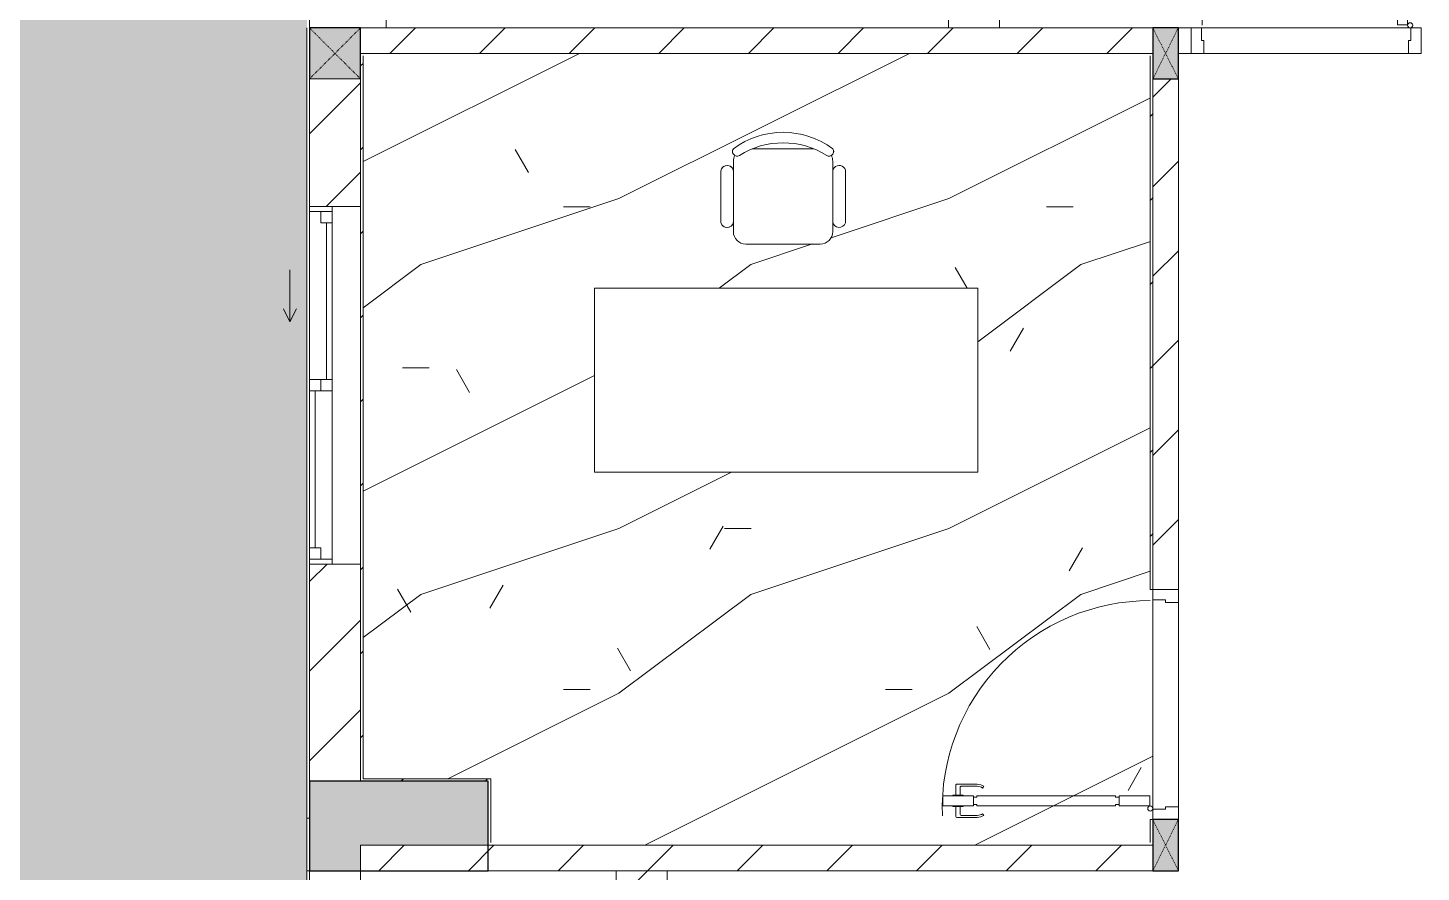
# Model space of a CAD drawing. Header units: millimetres. Extents: x 5121 to 246734, y -48180 to 129206.
# Drawn here: x 32551 to 38003, y 40231 to 43537 of the extents above; entities that cross this region are included whole.
import ezdxf

# ---------------------------------------------------------------- set-up
doc = ezdxf.new("R2010")
doc.units = ezdxf.units.MM
doc.linetypes.add('Dash', pattern=[6, 3, -3])
doc.linetypes.add('Grid Line', pattern=[22.225, 12.7, -3.175, 3.175, -3.175])
for name, color, linetype, lineweight in [('0-1', 7, 'Continuous', 5), ('A-DETL-GENF-1', 50, 'Continuous', 9), ('A-DOOR-1', 253, 'Continuous', 9), ('A-DOOR-2', 50, 'Continuous', 9), ('A-FLOR-1', 50, 'Continuous', 9), ('A-FLOR-PATT', 8, 'Continuous', 9), ('A-FLOR-PATT-1', 9, 'Continuous', 9), ('A-GLAZ', 151, 'Continuous', 9), ('A-WALL', 113, 'Continuous', 9), ('A-WALL-1', 250, 'Continuous', 18), ('A-WALL-2', 50, 'Continuous', 9), ('A-WALL-FNSH-1', 50, 'Continuous', 9), ('A-WALL-PATT-1', 9, 'Continuous', 9), ('A-WALL-PATT-2', 50, 'Continuous', 9), ('A-WALL-PATT-3', 111, 'Continuous', 9), ('I-FURN', 30, 'Continuous', 9), ('I-FURN-1', 253, 'Continuous', 9), ('S-BEAM-1', 50, 'Continuous', 9), ('S-COLS', 52, 'Continuous', 9), ('S-COLS-1', 7, 'Continuous', 5), ('S-COLS-2', 10, 'Continuous', 25), ('S-COLS-3', 50, 'Continuous', 9), ('S-COLS-4', 253, 'Continuous', 9), ('S-COLS-5', 52, 'Continuous', 25), ('S-COLS-6', 52, 'Dash', 9), ('S-COLS-HDLN', 52, 'Dash', 9), ('S-COLS-HDLN-1', 50, 'Dash', 9), ('S-GRID-1', 1, 'Grid Line', 9)]:
    doc.layers.add(name, color=color, linetype=linetype, lineweight=lineweight)
pattern_1 = [(45, (0, 0), (-175.3625, 175.3625), [])]
pattern_2 = [(45, (0, 0), (-164.4023, 164.4023), [])]

# ---------------------------------------------------------------- blocks, each defined once
blk = doc.blocks.new('NCV_TKTC_KET CAU_rvt-1-TKCS_MB TỔNG THỂ TẦNG 1')
at = {"layer": 'S-COLS-1'}
blk.add_hatch(color=256, dxfattribs=at).paths.add_polyline_path([(33652.6, 40236.9), (33852.6, 40236.9), (33852.6, 40336.9), (34352.6, 40336.9), (34352.6, 40586.9), (33652.6, 40586.9), (33652.6, 40386.3)])
at = {"layer": 'S-BEAM-1'}
blk.add_line((33952.6, 43536.9), (33952.6, 45161.9), dxfattribs=at)
at = {"layer": 'S-COLS-2'}
for p, q in [((33652.6, 40586.9), (33652.6, 40236.9)), ((34352.6, 40586.9), (33652.6, 40586.9)), ((34352.6, 40236.9), (34352.6, 40586.9)), ((33652.6, 40236.9), (34352.6, 40236.9))]:
    blk.add_line(p, q, dxfattribs=at)
blk = doc.blocks.new('DOOR_CW_01 CANH MO-PANEL KINH - DIW_01-900x2200-CỬA GỖ VÂN LAMINATE-553393-TKCS_MB TỔNG THỂ TẦNG 1')
at = {"layer": 'A-DETL-GENF-1'}
for p, q in [((-399, 820.5), (-438, 820.5)), ((-399, 831.8), (-397, 831.8)), ((-399, 792.2), (-399, 831.8)), ((-397, 872), (-357, 872)), ((-397, 752), (-397, 872)), ((-397, 792.2), (-397, 831.8)), ((-357, 872), (-357, 752)), ((-357, 792.2), (-357, 831.8)), ((-355, 831.8), (-357, 831.8)), ((-355, 792.2), (-355, 831.8)), ((-355, 820.5), (-316, 820.5)), ((-442, 737), (-442, 816.5)), ((-434, 799.5), (-434, 737)), ((-399, 803.5), (-430, 803.5)), ((-397, 792.2), (-399, 792.2)), ((-357, 792.2), (-355, 792.2)), ((-355, 803.5), (-324, 803.5)), ((-320, 799.5), (-320, 737)), ((-312, 737), (-312, 816.5)), ((-433.9, 711.2), (-427.3, 715.8)), ((-357, 752), (-397, 752)), ((-397, 738), (-391, 738)), ((-397, 738), (-397, 196)), ((-363, 752), (-391, 752)), ((-391, 752), (-391, 738)), ((-363, 738), (-363, 752)), ((-357, 738), (-363, 738)), ((-357, 196), (-357, 738)), ((-320.1, 711.2), (-326.7, 715.8)), ((-397, 196), (-391, 196)), ((-357, 182), (-397, 182)), ((-397, 182), (-397, 62)), ((-391, 196), (-391, 182)), ((-391, 182), (-363, 182)), ((-357, 196), (-363, 196)), ((-363, 182), (-363, 196)), ((-357, 62), (-357, 182)), ((-397, 62), (-357, 62))]:
    blk.add_line(p, q, dxfattribs=at)
blk.add_circle((-407, 60), 10, dxfattribs=at)
for centre, radius, start, end in [((-407, 60), 814, 360, 92), ((-438, 816.5), 4, 90, 180), ((-316, 816.5), 4, 0, 90), ((-430, 799.5), 4, 90, 180), ((-324, 799.5), 4, 360, 90), ((-397, 737), 45, 180, 215), ((-397, 737), 37, 180, 215), ((-357, 737), 37, 325, 0), ((-357, 737), 45, 325, 0)]:
    blk.add_arc(centre, radius, start, end, dxfattribs=at)
at = {"layer": 'A-DOOR-2'}
for p, q in [((-410, 50), (-450, 50)), ((-450, 50), (-450, -50)), ((-410, 0), (-410, 50)), ((-400, 0), (-410, 0)), ((-407, 50), (-382, 50)), ((-400, -50), (-400, 0)), ((410, 0), (400, 0)), ((400, 0), (400, -50)), ((450, 50), (410, 50)), ((410, 50), (410, 0)), ((450, -50), (450, 50)), ((-450, -50), (-400, -50)), ((400, -50), (450, -50))]:
    blk.add_line(p, q, dxfattribs=at)
blk = doc.blocks.new('BAN LV A - BAN LV A_dwg_ban hoc2-348006-TKCS_MB TỔNG THỂ TẦNG 1')
at = {"layer": 'I-FURN'}
for p, q in [((145.8, 437.4), (-145.8, 437.4)), ((-194.4, 388.8), (-194.4, 113.4)), ((194.4, 113.4), (194.4, 388.8)), ((-243, 354.4), (-243, 162)), ((194.4, 351.4), (194.4, 150.8)), ((243.7, 162), (243.7, 354.4)), ((-120.5, 64.8), (120.5, 64.8))]:
    blk.add_line(p, q, dxfattribs=at)
at = {"layer": 'I-FURN', "flags": 128}
blk.add_lwpolyline([(-737.8, 610.5), (-737.8, 1330.5), (-154.9, 1330.5), (762.2, 1330.5), (762.2, 610.5)], close=True, dxfattribs=at)
at = {"layer": 'I-FURN'}
for centre, radius, start, end in [((-145.8, 388.8), 48.6, 90, 180), ((145.8, 388.8), 48.6, 360, 90), ((-218.7, 347.3), 25.3, 343.7398, 163.7398), ((219.4, 347.3), 25.3, 16.2602, 170.7054), ((-218.7, 154.9), 25.3, 163.7398, 16.2602), ((-145.8, 113.4), 48.6, 180, 207.5844), ((145.8, 113.4), 48.6, 332.4156, 0), ((219.4, 154.9), 25.3, 189.2946, 16.2602), ((-180.2, 75.4), 17.8, 57.9726, 216.6901), ((0, 324), 324, 233.1301, 306.8699), ((0, 359.3), 318.2, 237.5758, 302.4242), ((180.2, 75.4), 17.8, 323.3099, 122.0274)]:
    blk.add_arc(centre, radius, start, end, dxfattribs=at)
blk = doc.blocks.new('BAN LV A - BAN LV A_dwg-348005-TKCS_MB TỔNG THỂ TẦNG 1')
at = {"extrusion": (0, 0, -1), "zscale": -1, "rotation": 180}
blk.add_blockref('BAN LV A - BAN LV A_dwg_ban hoc2-348006-TKCS_MB TỔNG THỂ TẦNG 1', (-729, 1383.7), dxfattribs=at)
blk = doc.blocks.new('BAN LV A - BAN LV A-348231-TKCS_MB TỔNG THỂ TẦNG 1')
at = {"layer": 'I-FURN-1'}
for p, q in [((534.6, 1270.3), (534.6, 1235.9)), ((923.4, 1232.9), (923.4, 1270.3)), ((486, 1221.7), (486, 1029.3)), ((972.7, 1029.3), (972.7, 1221.7)), ((534.6, 1029.3), (534.6, 994.9)), ((923.4, 994.9), (923.4, 1032.3)), ((583.2, 946.3), (874.8, 946.3)), ((1491.2, 773.2), (-8.8, 773.2)), ((-8.8, 773.2), (-8.8, 53.2)), ((1491.2, 53.2), (1491.2, 773.2)), ((-8.8, 53.2), (1491.2, 53.2))]:
    blk.add_line(p, q, dxfattribs=at)
for centre, radius, start, end in [((729, 1059.7), 324, 53.1301, 126.8699), ((548.9, 1308.3), 17.8, 143.3099, 240.596), ((909.2, 1308.3), 17.8, 299.404, 36.6901), ((510.3, 1228.8), 25.3, 16.2602, 196.2602), ((583.2, 1270.3), 48.6, 152.4156, 180), ((874.8, 1270.3), 48.6, 360, 27.5844), ((948.4, 1228.8), 25.3, 343.7398, 170.7054), ((510.3, 1036.4), 25.3, 196.2602, 343.7398), ((583.2, 994.9), 48.6, 180, 270), ((874.8, 994.9), 48.6, 270, 360), ((948.4, 1036.4), 25.3, 189.2946, 343.7398)]:
    blk.add_arc(centre, radius, start, end, dxfattribs=at)
blk.add_blockref('BAN LV A - BAN LV A_dwg-348005-TKCS_MB TỔNG THỂ TẦNG 1', (0, 0))
blk = doc.blocks.new('G1_SOF - BO TRU - 100x200-V74-TKCS_MB TỔNG THỂ TẦNG 1')
at = {"layer": 'S-COLS-3'}
blk.add_hatch(color=256, dxfattribs=at).paths.add_polyline_path([(50, -100), (50, 100), (-50, 100), (-50, -100), (-44.8, -100)])
at = {"layer": 'S-COLS-2'}
for p, q in [((50, 100), (-50, 100)), ((-50, 100), (-50, -100)), ((50, -100), (50, 100)), ((-50, -100), (50, -100))]:
    blk.add_line(p, q, dxfattribs=at)
at = {"layer": 'S-COLS-HDLN-1'}
for p, q in [((50, 100), (-50, -100)), ((-50, 100), (50, -100))]:
    blk.add_line(p, q, dxfattribs=at)
blk = doc.blocks.new('DOOR_CW_01 CANH MO-PANEL KINH - DIG_01-900x2200-CỬA NHÔM KÍNH-400860-TKCS_MB TỔNG THỂ TẦNG 1')
at = {"layer": 'A-DETL-GENF-1'}
for p, q in [((-397, -182), (-397, -62)), ((-397, -62), (-357, -62)), ((-357, -62), (-357, -182)), ((-357, -182), (-397, -182)), ((-397, -196), (-391, -196)), ((-397, -738), (-397, -196)), ((-391, -196), (-391, -182)), ((-391, -182), (-363, -182)), ((-363, -182), (-363, -196)), ((-357, -196), (-363, -196)), ((-357, -196), (-357, -738)), ((-442, -737), (-442, -816.5)), ((-434, -799.5), (-434, -737)), ((-433.9, -711.2), (-427.3, -715.8)), ((-397, -738), (-391, -738)), ((-357, -752), (-397, -752)), ((-397, -752), (-397, -872)), ((-391, -752), (-391, -738)), ((-363, -752), (-391, -752)), ((-357, -738), (-363, -738)), ((-363, -738), (-363, -752)), ((-357, -872), (-357, -752)), ((-320.1, -711.2), (-326.7, -715.8)), ((-320, -799.5), (-320, -737)), ((-312, -737), (-312, -816.5)), ((-399, -803.5), (-430, -803.5)), ((-399, -792.2), (-399, -831.8)), ((-397, -792.2), (-399, -792.2)), ((-397, -792.2), (-397, -831.8)), ((-357, -792.2), (-357, -831.8)), ((-357, -792.2), (-355, -792.2)), ((-355, -792.2), (-355, -831.8)), ((-355, -803.5), (-324, -803.5)), ((-399, -820.5), (-438, -820.5)), ((-399, -831.8), (-397, -831.8)), ((-397, -872), (-357, -872)), ((-355, -831.8), (-357, -831.8)), ((-355, -820.5), (-316, -820.5))]:
    blk.add_line(p, q, dxfattribs=at)
blk.add_circle((-407, -60), 10, dxfattribs=at)
for centre, radius, start, end in [((-407, -60), 814, 268, 0), ((-397, -737), 45, 145, 180), ((-397, -737), 37, 145, 180), ((-357, -737), 37, 0, 35), ((-357, -737), 45, 360, 35), ((-438, -816.5), 4, 180, 270), ((-430, -799.5), 4, 180, 270), ((-324, -799.5), 4, 270, 0), ((-316, -816.5), 4, 270, 0)]:
    blk.add_arc(centre, radius, start, end, dxfattribs=at)
at = {"layer": 'A-DOOR-2'}
for p, q in [((-450, -50), (-450, 50)), ((-450, 50), (-400, 50)), ((-400, 50), (-400, 0)), ((400, 0), (400, 50)), ((400, 50), (450, 50)), ((450, 50), (450, -50)), ((-410, -50), (-450, -50)), ((-410, 0), (-410, -50)), ((-400, 0), (-410, 0)), ((-407, -50), (-382, -50)), ((410, 0), (400, 0)), ((410, -50), (410, 0)), ((450, -50), (410, -50))]:
    blk.add_line(p, q, dxfattribs=at)
blk = doc.blocks.new('NCV_TKTC_TANG 1_rvt-1-TKCS_MB TỔNG THỂ TẦNG 1')
at = {"layer": 'A-FLOR-PATT-1'}
h = blk.add_hatch(dxfattribs=at)
h.set_pattern_fill('FP_7', color=256, style=0, pattern_type=2)
h.set_pattern_definition([(0, (0, 0), (2519.68, 629.92), [103.937, -1785.823, 103.937, -1785.823, -10078.72]), (0, (0, 0), (2519.68, 629.92), [-3779.52, 103.937, -3675.583, 103.937, -1785.823, -4409.44]), (0, (0, 0), (2519.68, 629.92), [-9448.8, 103.937, -1155.903, 103.937, -3045.663]), (120, (944.9, 314.96), (-1805.367, 1867.147), [103.94, -1785.82, 103.94, -11864.54]), (120, (944.9, 314.96), (-1805.367, 1867.147), [-1993.697, -1785.823, 103.937, -3675.583, -6299.2]), (120, (944.9, 314.96), (-1805.367, 1867.147), [-7559.04, 103.937, -1785.823, 103.937, -4305.503]), (120, (944.9, 314.96), (-1805.367, 1867.147), [-9552.74, -1155.9, 103.94, -3045.66]), (240, (1259.84, 1574.8), (-714.313, -2497.067), [103.94, -1785.82, 103.94, -11864.54]), (240, (1259.84, 1574.8), (-714.313, -2497.067), [-1993.697, -1785.823, 103.937, -3675.583, -6299.2]), (240, (1259.84, 1574.8), (-714.313, -2497.067), [-7559.04, 103.937, -1785.823, 103.937, -4305.503]), (240, (1259.84, 1574.8), (-714.313, -2497.067), [-9552.74, -1155.9, 103.94, -3045.66])])
h.paths.add_polyline_path([(34494, 40336.9), (36952.6, 40336.9), (36952.6, 40346.9), (36942.6, 40346.9), (36942.6, 40437.3), (36952.6, 40437.3), (36952.6, 41337.3), (36942.6, 41337.3), (36943.4, 43426.9), (36952.6, 43426.9), (36952.6, 43436.9), (33852.6, 43436.9), (33854.3, 43426.9), (33862.6, 43426.9), (33862.6, 40596.9), (34362.6, 40596.9), (34362.6, 40346.9), (34352.6, 40346.9), (34352.6, 40336.9), (34473.2, 40336.9)])
h.paths.add_polyline_path([(35081.4, 41797.3), (34768.1, 41797.3), (34768.1, 42517.3), (36268.1, 42517.3), (36268.1, 41797.3), (35126.7, 41797.3)])
h.paths.add_polyline_path([(35651.7, 42690.5), (35347.6, 42692.1), (35329.2, 42703.6), (35318.1, 42714.8), (35311.5, 42739.1), (35308.9, 42767.6), (35299.7, 42758.6), (35287.2, 42755.3), (35274.8, 42758.6), (35262.9, 42776.5), (35264.9, 42980.1), (35274.1, 42994.6), (35286.7, 42998.3), (35299.4, 42995.2), (35308.9, 42986.1), (35311.5, 42986.1), (35314.7, 43027.3), (35317.1, 43037), (35310.9, 43042.8), (35313.6, 43064.3), (35371.4, 43097.8), (35417.7, 43115.6), (35476.2, 43126.5), (35535.7, 43126.5), (35594.2, 43115.6), (35649.7, 43094.3), (35700.3, 43063.1), (35698.3, 43039.5), (35694.8, 43037), (35700.3, 43014.5), (35700.9, 42978.3), (35709.9, 42993), (35721.5, 42998), (35735, 42996.2), (35744.7, 42988.6), (35749.6, 42965), (35747.4, 42770.6), (35733, 42756.5), (35717.9, 42756.6), (35709.5, 42760.8), (35701.2, 42773.5), (35700.3, 42770.6), (35698.7, 42726.5), (35693.8, 42714.8), (35676, 42697), (35664.3, 42692.1)])
h = blk.add_hatch(dxfattribs=at)
h.set_pattern_fill('FP_4', color=256, style=0, pattern_type=2)
h.set_pattern_definition([(216.87, (516.46, 1291.15), (3873.4454, 2582.3069), [645.575, -5810.175]), (206.565, (1291.15, 903.8), (-1291.1515, -1291.149), [1443.55, -1443.55]), (198.435, (1291.15, 258.23), (-2582.2983, -1291.1527), [816.596, -3266.38])])
h.paths.add_polyline_path([(34494, 40336.9), (36952.6, 40336.9), (36952.6, 40346.9), (36942.6, 40346.9), (36942.6, 40437.3), (36952.6, 40437.3), (36952.6, 41337.3), (36942.6, 41337.3), (36943.4, 43426.9), (36952.6, 43426.9), (36952.6, 43436.9), (33852.6, 43436.9), (33854.3, 43426.9), (33862.6, 43426.9), (33862.6, 40596.9), (34362.6, 40596.9), (34362.6, 40346.9), (34352.6, 40346.9), (34352.6, 40336.9), (34473.2, 40336.9)])
h.paths.add_polyline_path([(35081.4, 41797.3), (34768.1, 41797.3), (34768.1, 42517.3), (36268.1, 42517.3), (36268.1, 41797.3), (35126.7, 41797.3)])
h.paths.add_polyline_path([(35651.7, 42690.5), (35347.6, 42692.1), (35329.2, 42703.6), (35318.1, 42714.8), (35311.5, 42739.1), (35308.9, 42767.6), (35299.7, 42758.6), (35287.2, 42755.3), (35274.8, 42758.6), (35262.9, 42776.5), (35264.9, 42980.1), (35274.1, 42994.6), (35286.7, 42998.3), (35299.4, 42995.2), (35308.9, 42986.1), (35311.5, 42986.1), (35314.7, 43027.3), (35317.1, 43037), (35310.9, 43042.8), (35313.6, 43064.3), (35371.4, 43097.8), (35417.7, 43115.6), (35476.2, 43126.5), (35535.7, 43126.5), (35594.2, 43115.6), (35649.7, 43094.3), (35700.3, 43063.1), (35698.3, 43039.5), (35694.8, 43037), (35700.3, 43014.5), (35700.9, 42978.3), (35709.9, 42993), (35721.5, 42998), (35735, 42996.2), (35744.7, 42988.6), (35749.6, 42965), (35747.4, 42770.6), (35733, 42756.5), (35717.9, 42756.6), (35709.5, 42760.8), (35701.2, 42773.5), (35700.3, 42770.6), (35698.7, 42726.5), (35693.8, 42714.8), (35676, 42697), (35664.3, 42692.1)])
at = {"layer": 'A-WALL-PATT-1'}
h = blk.add_hatch(dxfattribs=at)
h.set_pattern_fill('FP_2', color=256, style=0, pattern_type=2)
h.set_pattern_definition(pattern_1)
h.paths.add_polyline_path([(33952.6, 43436.9), (36952.6, 43436.9), (36952.6, 43536.9), (33852.6, 43536.9), (33852.6, 43436.9)])
h = blk.add_hatch(dxfattribs=at)
h.set_pattern_fill('FP_2', color=256, style=0, pattern_type=2)
h.set_pattern_definition(pattern_1)
h.paths.add_polyline_path([(36952.6, 41337.3), (37052.6, 41337.3), (37052.6, 43336.5), (36952.6, 43336.5), (36952.6, 41898.5)])
h = blk.add_hatch(dxfattribs=at)
h.set_pattern_fill('FP_2', color=256, style=0, pattern_type=2)
h.set_pattern_definition(pattern_1)
h.paths.add_polyline_path([(34450.7, 40236.9), (36952.6, 40236.9), (36952.6, 40336.9), (33852.6, 40336.9), (33852.6, 40236.9), (34431.5, 40236.9)])
at = {"layer": 'A-WALL-PATT-2'}
h = blk.add_hatch(dxfattribs=at)
h.set_pattern_fill('FP_10', color=256, style=0, pattern_type=2)
h.set_pattern_definition(pattern_2)
h.paths.add_polyline_path([(33852.6, 40586.9), (33862.6, 40586.9), (33862.6, 43426.9), (33852.6, 43426.9), (33852.6, 41437.4)])
h = blk.add_hatch(dxfattribs=at)
h.set_pattern_fill('FP_10', color=256, style=0, pattern_type=2)
h.set_pattern_definition(pattern_2)
h.paths.add_polyline_path([(36942.6, 40346.9), (36952.6, 40346.9), (36952.6, 40437.3), (36942.6, 40436.9)])
h.paths.add_polyline_path([(36952.6, 41337.3), (36952.6, 43426.9), (36942.6, 43426), (36942.6, 41337.3)])
h = blk.add_hatch(dxfattribs=at)
h.set_pattern_fill('FP_10', color=256, style=0, pattern_type=2)
h.set_pattern_definition(pattern_2)
h.paths.add_polyline_path([(33862.6, 40586.9), (34362.6, 40586.9), (34361.7, 40596.9), (33862.6, 40596.9)])
at = {"layer": 'A-FLOR-1'}
for p, q in [((37952.6, 43436.9), (37152.6, 43436.9)), ((36952.6, 40477.3), (36952.6, 41297.3)), ((37052.6, 41287.3), (37052.6, 40487.3))]:
    blk.add_line(p, q, dxfattribs=at)
at = {"layer": 'A-WALL-1'}
for p, q in [((36952.6, 43536.9), (33852.6, 43536.9)), ((33852.6, 43536.9), (33852.6, 43436.9)), ((33852.6, 43436.9), (36952.6, 43436.9)), ((33852.6, 43426.9), (33852.6, 42837.4)), ((33862.6, 40596.9), (33862.6, 43426.9)), ((36942.6, 43426.9), (36942.6, 41337.3)), ((37052.6, 43436.9), (37062.6, 43436.9)), ((37052.6, 43336.5), (36952.6, 43336.5)), ((33852.6, 41437.4), (33852.6, 40586.9)), ((36942.6, 41337.3), (36952.6, 41337.3)), ((33852.6, 40586.9), (33862.6, 40586.9)), ((34362.6, 40596.9), (33862.6, 40596.9)), ((33862.6, 40586.9), (34352.6, 40586.9)), ((34352.6, 40586.9), (34352.6, 40346.9)), ((34362.6, 40586.9), (34362.6, 40596.9)), ((34362.6, 40346.9), (34362.6, 40586.9)), ((36952.6, 40437.3), (36942.6, 40437.3)), ((36942.6, 40437.3), (36942.6, 40346.9)), ((36952.6, 40336.9), (33852.6, 40336.9)), ((33852.6, 40336.9), (33852.6, 40236.9)), ((33852.6, 40236.9), (36952.6, 40236.9))]:
    blk.add_line(p, q, dxfattribs=at)
at = {"layer": 'A-WALL-2'}
for p, q in [((36152.6, 43536.9), (36152.6, 45236.9)), ((36352.6, 45226.9), (36352.6, 43536.9)), ((37102.6, 43536.9), (37052.6, 43536.9)), ((37142.6, 43536.9), (37962.6, 43536.9)), ((37062.6, 43436.9), (37102.6, 43436.9)), ((37952.6, 43436.9), (37152.6, 43436.9)), ((36952.6, 43336.5), (36952.6, 41337.3)), ((36952.6, 41337.3), (36952.6, 43336.5)), ((37052.6, 41337.3), (37052.6, 43336.5)), ((36952.6, 40477.3), (36952.6, 41297.3)), ((37052.6, 41287.3), (37052.6, 40487.3))]:
    blk.add_line(p, q, dxfattribs=at)
at = {"layer": 'A-DOOR-1'}
for name, p, rotation in [('DOOR_CW_01 CANH MO-PANEL KINH - DIG_01-900x2200-CỬA NHÔM KÍNH-400860-TKCS_MB TỔNG THỂ TẦNG 1', (37552.6, 43486.9), 180), ('DOOR_CW_01 CANH MO-PANEL KINH - DIW_01-900x2200-CỬA GỖ VÂN LAMINATE-553393-TKCS_MB TỔNG THỂ TẦNG 1', (37002.6, 40887.3), 89.99999999999889)]:
    blk.add_blockref(name, p, dxfattribs=dict(at, rotation=rotation))
at = {"layer": 'I-FURN-1'}
blk.add_blockref('BAN LV A - BAN LV A-348231-TKCS_MB TỔNG THỂ TẦNG 1', (34776.9, 41744.2), dxfattribs=at)
at = {"layer": 'S-COLS-4'}
for p in [(37002.6, 43436.9), (37002.6, 40336.9)]:
    blk.add_blockref('G1_SOF - BO TRU - 100x200-V74-TKCS_MB TỔNG THỂ TẦNG 1', p, dxfattribs=at)
blk = doc.blocks.new('1_FAMILY RVT - W01-WxH 1400x1400xmm-389822-TKCS_MB TỔNG THỂ TẦNG 1')
at = {"layer": 'A-GLAZ'}
for p, q in [((248.4, 172.39), (299.2, 197.79)), ((248.4, 172.39), (299.2, 146.99)), ((248.4, 172.39), (451.6, 172.39)), ((-700, 96.19), (-700, -103.81)), ((700, 96.19), (-700, 96.19)), ((-700, 96.19), (-636.5, 96.19)), ((-680.95, 96.19), (-680.95, 7.29)), ((-636.5, 96.19), (-22.225, 96.19)), ((-636.5, 96.19), (-636.5, 51.74)), ((-636.5, 73.965), (-22.225, 73.965)), ((-22.225, 7.29), (-22.225, 96.19)), ((-22.225, 96.19), (22.225, 96.19)), ((22.225, 96.19), (680.95, 96.19)), ((22.225, 96.19), (22.225, 7.29)), ((680.95, 96.19), (700, 96.19)), ((680.95, 96.19), (680.95, 7.29)), ((700, -103.81), (700, 96.19)), ((-700, 7.29), (-680.95, 7.29)), ((-636.5, 51.74), (-680.95, 51.74)), ((-680.95, 7.29), (-22.225, 7.29)), ((22.225, 51.74), (-22.225, 51.74)), ((-22.225, 7.29), (22.225, 7.29)), ((22.225, 29.515), (636.5, 29.515)), ((22.225, 7.29), (636.5, 7.29)), ((636.5, 51.74), (636.5, 7.29)), ((680.95, 51.74), (636.5, 51.74)), ((636.5, 7.29), (700, 7.29)), ((-700, -103.81), (700, -103.81))]:
    blk.add_line(p, q, dxfattribs=at)
blk = doc.blocks.new('G1_SOF - BO TRU - 200x200-3050151-TKCS_MB TỔNG THỂ TẦNG 1')
at = {"layer": 'S-COLS-HDLN'}
for p, q in [((-100, 100), (100, -100)), ((100, 100), (-100, -100))]:
    blk.add_line(p, q, dxfattribs=at)

msp = doc.modelspace()

# ---------------------------------------------------------------- hatches: boundary and pattern name
at = {"layer": 'A-FLOR-PATT'}
h = msp.add_hatch(dxfattribs=at)
h.set_pattern_fill('FP_23', color=256, style=0, pattern_type=2)
h.set_pattern_definition([(0, (236.2, 15.75), (787.4, 787.4), [118.11, -23.622, 31.496, -23.622, -590.55]), (0, (236.2, 15.75), (787.4, 787.4), [-196.85, 118.11, -472.44]), (0, (196.85, 39.4), (787.4, 787.4), [78.74, -59.055, 118.11, -59.055, -472.44]), (0, (196.85, 39.4), (787.4, 787.4), [-314.96, 78.74, -393.7]), (0, (472.44, 354.3), (787.4, 787.4), [98.425, -39.37, 98.425, -551.18]), (0, (78.74, 511.8), (787.4, 787.4), [39.37, -78.74, 39.37, -629.92]), (90, (157.5, 511.8), (-787.4, 787.4), [70.866, -716.534]), (90, (393.7, 39.4), (-787.4, 787.4), [78.74, -708.66]), (90, (590.55, 354.3), (-787.4, 787.4), [78.74, -708.66]), (45, (496.06, 31.5), (0, 787.4002), [78.74, -1034.812]), (135, (291.34, 31.5), (-787.4002, 6e-14), [78.74, -1034.812]), (63.435, (472.44, 35.43), (-0.0007, 787.4), [78.74, -1681.94]), (75.964, (433.07, 39.37), (-0.00383, 787.3999), [78.74, -3167.793]), (75.964, (629.92, 354.33), (-0.00383, 787.3999), [62.992, -3183.541]), (75.964, (173.23, 511.81), (-0.00383, 787.3999), [55.118, -3191.415]), (104.036, (354.33, 39.37), (0.00383, 787.3999), [78.74, -3167.793]), (104.036, (551.18, 354.33), (0.00383, 787.3999), [62.992, -3183.541]), (104.036, (141.73, 511.81), (0.00383, 787.3999), [55.118, -3191.415]), (116.565, (314.96, 35.43), (0.0007, 787.4), [78.74, -1681.939])])
h.paths.add_polyline_path([(33652.6, 17336.9), (33652.6, 17586.9), (33642.6, 17586.9), (33642.6, 17596.9), (33652.6, 17596.9), (33652.6, 19136.9), (33642.6, 19136.9), (33642.6, 25711.9), (33652.6, 25711.9), (33652.6, 27336.9), (33642.6, 27336.9), (33642.6, 33737.4), (31203.5, 33737.4), (31203.5, 18236.9), (31211.1, 18125), (31229.7, 18024), (31256.9, 17932.8), (31292.6, 17846.4), (31341.4, 17758.1), (31399.9, 17675.8), (31480, 17589), (31547.2, 17529.8), (31645.1, 17463.6), (31713, 17426.1), (31806.2, 17387.4), (31903.2, 17359.5), (32002.7, 17342.6), (32103.5, 17336.9), (33642.6, 17336.9)])
h.paths.add_polyline_path([(31203.5, 37137.4), (33642.6, 37137.4), (33642.6, 59936.9), (33652.6, 59936.9), (33652.6, 61561.9), (33642.6, 61561.9), (33642.6, 65035.3), (33652.6, 65035.3), (33652.6, 65040.9), (33642.6, 65040.9), (33642.6, 68136.9), (33652.6, 68136.9), (33652.6, 69762.3), (33642.6, 69762.3), (33642.6, 78236.9), (33652.6, 78236.9), (33654.5, 78246.9), (35742.6, 78243.9), (35742.6, 78236.9), (35752.6, 78236.9), (35752.6, 79046.9), (38162.6, 79046.9), (38162.6, 78246.9), (42252.6, 78246.9), (42252.6, 78636.9), (42552.6, 78636.9), (42552.6, 79236.9), (35988.7, 79234), (35855.3, 79230.6), (35567.1, 79206.6), (35361.5, 79180.4), (35117.1, 79136.6), (34875.3, 79080.5), (34636.6, 79012.2), (34401.7, 78931.9), (34171.2, 78839.8), (33945.6, 78736.2), (33725.5, 78621.2), (33510, 78494.3), (33296.5, 78353), (33092.2, 78202), (32897.2, 78041.7), (32711.6, 77872.5), (32535.6, 77694.7), (32369.5, 77508.9), (32213.4, 77315.4), (32067.7, 77114.8), (31932.5, 76907.4), (31806.3, 76690.2), (31693.9, 76472.3), (31583.6, 76226.6), (31502.6, 76021.4), (31423.8, 75788.4), (31356.8, 75551.8), (31301.8, 75312.4), (31258.9, 75070.6), (31228.2, 74827), (31209.7, 74582.3), (31203.5, 74336.9), (31203.5, 62086.3), (31213.3, 61993), (31234, 61917.3), (31258, 61859.3), (31299, 61792.4), (31349.9, 61732.8), (31409.6, 61681.8), (31476.5, 61640.8), (31549, 61610.8), (31625.3, 61592.5), (31703.5, 61586.3), (32403.5, 61586.3), (32403.5, 40886.3), (31667.3, 40883.5), (31618.1, 40878.5), (31534.5, 40855.8), (31476.5, 40831.8), (31409.6, 40790.8), (31349.9, 40739.9), (31299, 40680.2), (31254.8, 40605.5), (31228, 40540.8), (31209.7, 40464.6), (31203.5, 40386.3), (31203.5, 37741)])
h.paths.add_polyline_path([(54962.6, 78236.9), (54962.6, 78246.9), (62544.5, 78246.9), (62432.4, 78384.4), (62310.9, 78513.5), (62159.2, 78651), (62028.5, 78753.8), (61861.6, 78865.3), (61742.9, 78935.1), (61583.3, 79014.3), (61418.9, 79081.8), (61250.4, 79137.3), (61078.8, 79180.8), (60904.8, 79211.9), (60682.8, 79232.3), (60552.6, 79236.9), (46052.6, 79236.9), (46052.6, 78636.9), (46352.6, 78636.9), (46352.6, 78246.9), (54952.6, 78246.9), (54952.6, 78236.9), (54958.6, 78236.9)])
at = {"layer": 'A-WALL-PATT-3'}
h = msp.add_hatch(dxfattribs=at)
h.set_pattern_fill('FP_1', color=256, style=0, pattern_type=2)
h.set_pattern_definition(pattern_1)
h.paths.add_polyline_path([(33652.6, 40586.9), (33852.6, 40586.9), (33852.6, 41437.4), (33652.6, 41437.4), (33652.6, 40886.3)])
h.paths.add_polyline_path([(33652.6, 42837.4), (33852.6, 42837.4), (33852.6, 43336.9), (33652.6, 43336.9), (33652.6, 42837.4)])
h = msp.add_hatch(dxfattribs=at)
h.set_pattern_fill('FP_1', color=256, style=0, pattern_type=2)
h.set_pattern_definition(pattern_1)
h.paths.add_polyline_path([(34852.6, 37236.9), (35052.6, 37236.9), (35052.6, 37560.3), (34852.6, 37560.3), (34852.6, 37252.9)])
h.paths.add_polyline_path([(34852.6, 40060.3), (35052.6, 40060.7), (35052.6, 40236.9), (34852.6, 40236.9), (34852.6, 40060.7)])
at = {"layer": 'S-COLS-1'}
msp.add_hatch(color=256, dxfattribs=at).paths.add_polyline_path([(33652.6, 43336.9), (33852.6, 43336.9), (33852.6, 43536.9), (33652.6, 43536.9)])

# ---------------------------------------------------------------- linework, layer by layer
at = {"layer": 'A-WALL'}
for p, q in [((33652.6, 45161.9), (33652.6, 43536.9)), ((33852.6, 43336.9), (33652.6, 43336.9)), ((33642.6, 37386.9), (33642.6, 40236.5)), ((33652.6, 40236.5), (33652.6, 37386.9)), ((33852.6, 40236.9), (33852.6, 37396.9))]:
    msp.add_line(p, q, dxfattribs=at)
at = {"layer": 'A-WALL-1'}
for p, q in [((33652.6, 42837.4), (33652.6, 43336.9)), ((33852.6, 42837.4), (33852.6, 43336.9)), ((33652.6, 40586.9), (33652.6, 41437.4)), ((33852.6, 40586.9), (33852.6, 41437.4)), ((33652.6, 40586.9), (33852.6, 40586.9)), ((35052.6, 40236.9), (34852.6, 40236.9)), ((34852.6, 40236.9), (34852.6, 40060.3)), ((35052.6, 40060.3), (35052.6, 40236.9))]:
    msp.add_line(p, q, dxfattribs=at)
at = {"layer": 'A-WALL-FNSH-1'}
for p, q in [((33642.6, 43536.9), (33642.6, 40442.4)), ((33652.6, 43336.9), (33652.6, 43536.9)), ((33652.6, 40442.4), (33652.6, 40586.9)), ((33652.6, 40442.4), (33642.6, 40442.4)), ((33642.6, 40442.4), (33642.6, 40236.5)), ((33652.6, 40236.5), (33652.6, 40442.4)), ((33642.6, 40236.5), (33652.6, 40236.5))]:
    msp.add_line(p, q, dxfattribs=at)
at = {"layer": 'S-COLS'}
msp.add_line((33652.6, 43336.9), (33852.6, 43336.9), dxfattribs=at)
at = {"layer": 'S-COLS-5'}
for p, q in [((33852.6, 43536.9), (33652.6, 43536.9)), ((33652.6, 43536.9), (33652.6, 43336.9)), ((33852.6, 43336.9), (33852.6, 43536.9))]:
    msp.add_line(p, q, dxfattribs=at)
at = {"layer": 'S-GRID-1'}
msp.add_line((33652.6, 23210.6), (33652.6, 78232.7), dxfattribs=at)

# ---------------------------------------------------------------- block references
at = {"layer": '0-1'}
for name in ['NCV_TKTC_KET CAU_rvt-1-TKCS_MB TỔNG THỂ TẦNG 1', 'NCV_TKTC_TANG 1_rvt-1-TKCS_MB TỔNG THỂ TẦNG 1']:
    msp.add_blockref(name, (0, 0), dxfattribs=at)
at = {"layer": 'A-GLAZ', "rotation": 89.9999999999999}
msp.add_blockref('1_FAMILY RVT - W01-WxH 1400x1400xmm-389822-TKCS_MB TỔNG THỂ TẦNG 1', (33748.8, 42137.4), dxfattribs=at)
at = {"layer": 'S-COLS-6'}
msp.add_blockref('G1_SOF - BO TRU - 200x200-3050151-TKCS_MB TỔNG THỂ TẦNG 1', (33752.6, 43436.9), dxfattribs=at)

doc.saveas('drawing.dxf')
